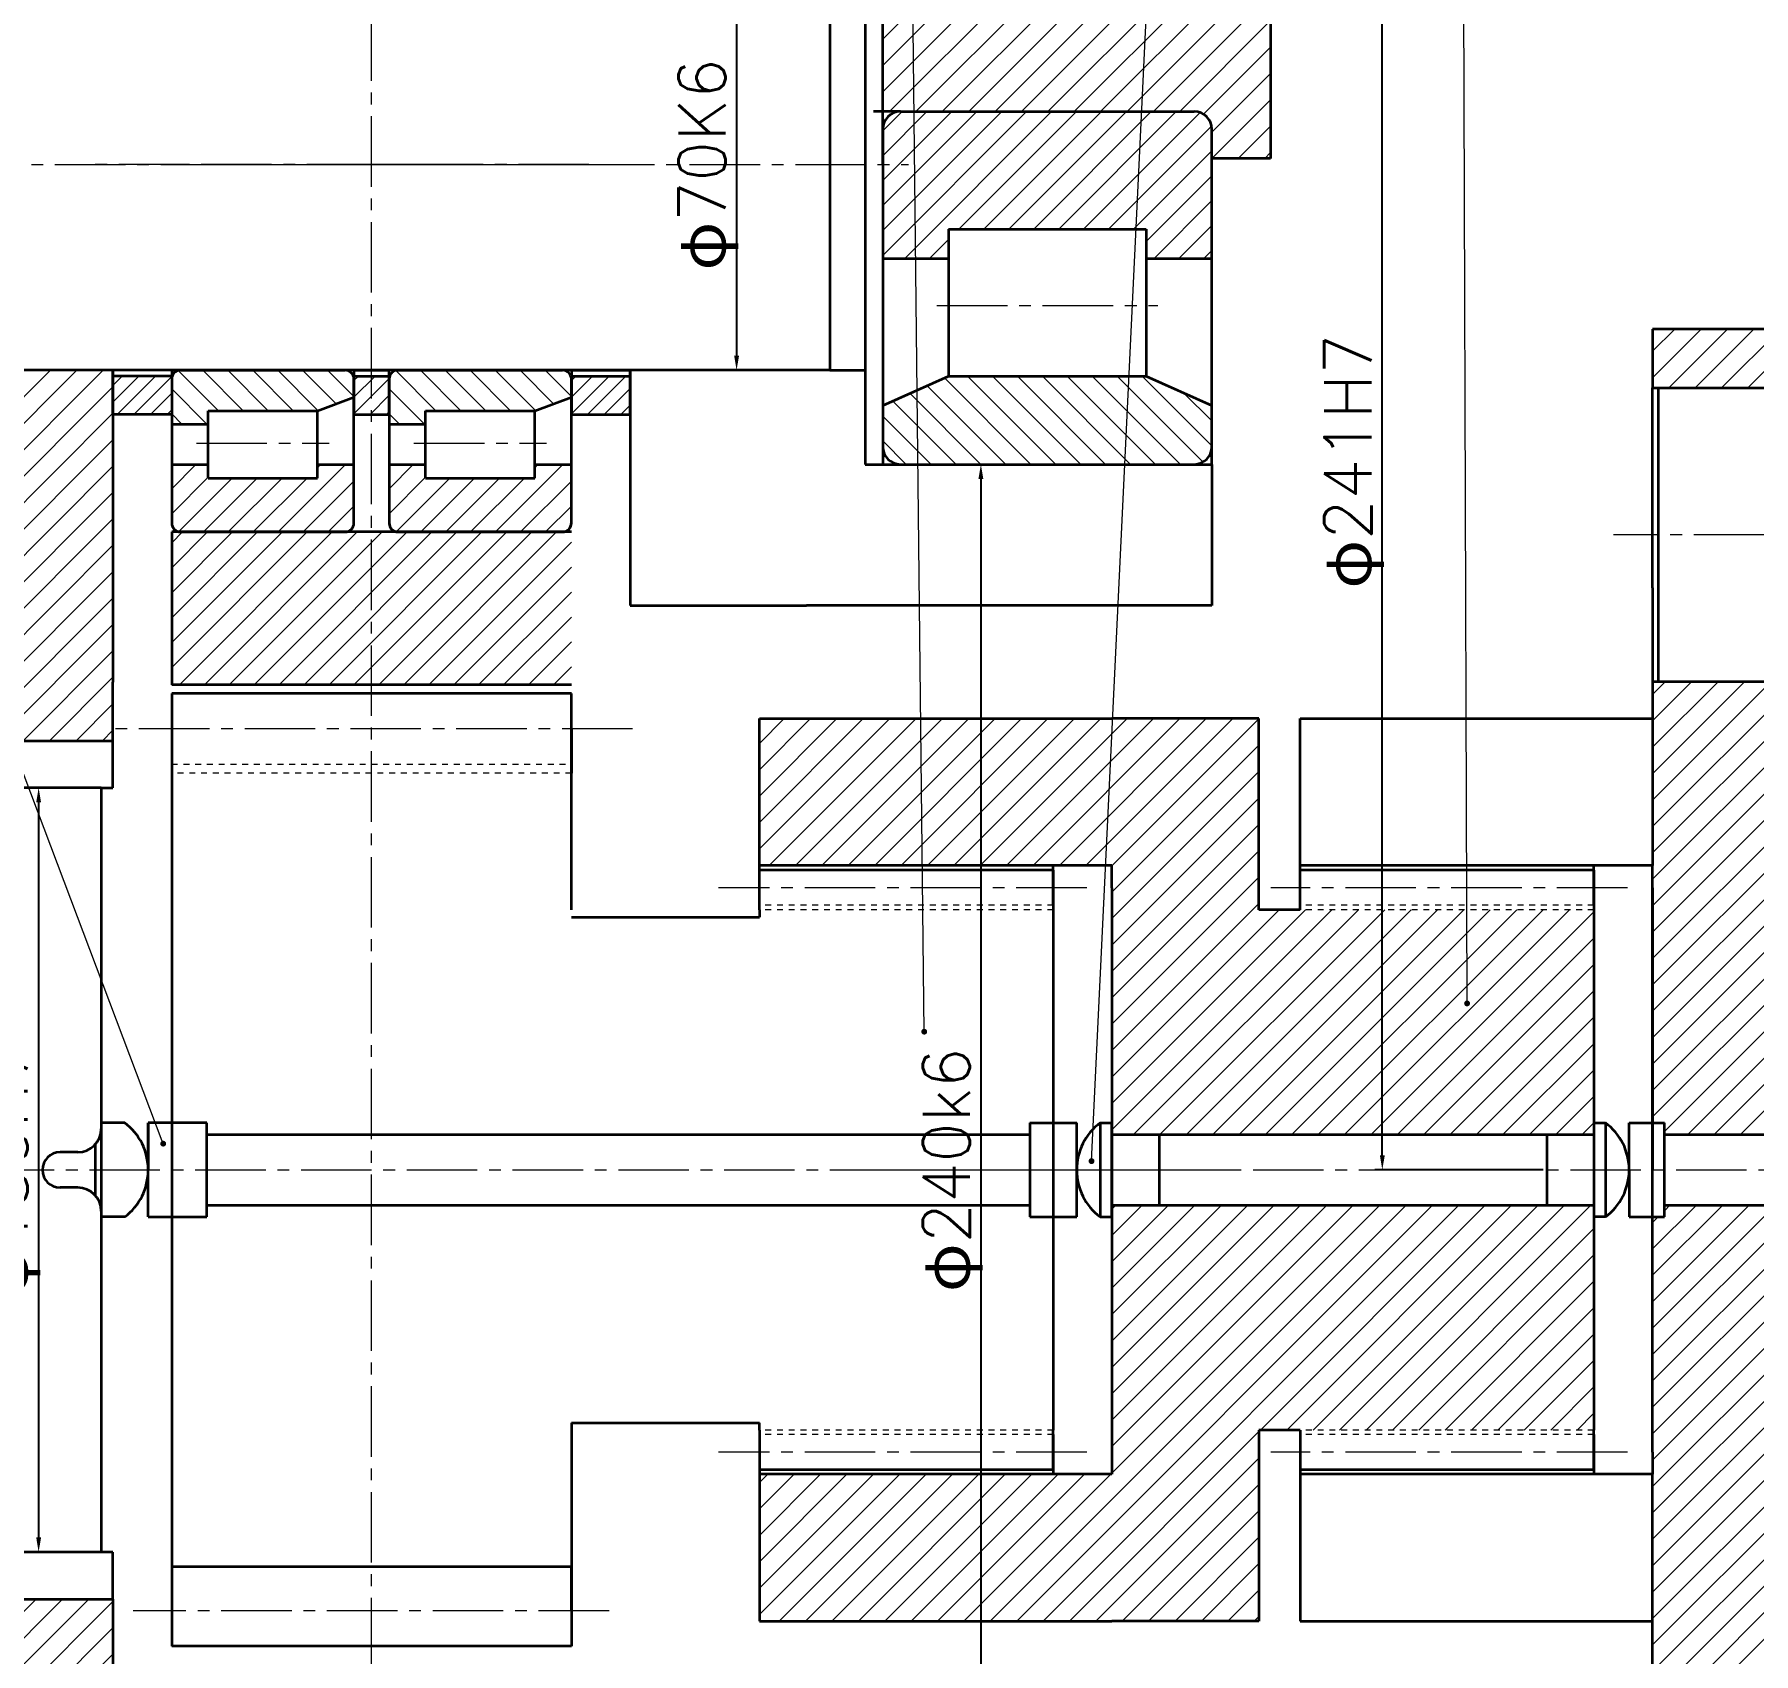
# Model space of a CAD drawing. Header units: millimetres. Extents: x -2378 to 2378, y -1682 to 1682.
# Drawn here: x -1051.4 to -758.8, y 717.7 to 993.1 of the extents above; entities that cross this region are included whole.
import ezdxf

# ---------------------------------------------------------------- set-up
doc = ezdxf.new("R2010")
doc.units = ezdxf.units.MM
doc.header["$PDSIZE"] = -5
doc.linetypes.add('点画线', pattern=[18, 12, -2, 2, -2])
doc.linetypes.add('虚线', pattern=[2, 1, -1])
doc.layers.get('Defpoints').update_dxf_attribs({"lineweight": 18})
for name, color, linetype, lineweight in [('中心线层', 1, '点画线', 18), ('剖面线层', 4, 'Continuous', 18), ('尺寸线层', 3, 'Continuous', 18), ('粗实线层', 7, 'Continuous', 35), ('细实线层', 7, 'Continuous', 18), ('虚线层', 6, '虚线', 18)]:
    doc.layers.add(name, color=color, linetype=linetype, lineweight=lineweight)
doc.styles.get("Standard").update_dxf_attribs({"font": 'txt.shx'})
doc.dimstyles.new('ISO-25', dxfattribs={"dimtxt": 8, "dimasz": 2.5, "dimexe": 1.25, "dimexo": 0.625, "dimtad": 1, "dimtxsty": 'Standard', "dimcen": 2.5, "dimdle": 5, "dimadec": 0, "dimazin": 0, "dimtfac": 1, "dimtmove": 0, "dimatfit": 3, "dimfxl": 1, "dimarcsym": 0})
pattern_1 = [(45, (0, 0), (-2.1213203, 2.1213203), [])]

# ---------------------------------------------------------------- blocks, each defined once
blk = doc.blocks.new('*X29')
at = {"layer": 'Defpoints', "color": 0, "transparency": 16777216}
for p in [(-396, 1428.97), (-1600, 981.42), (-396, 879.73)]:
    blk.add_point(p, dxfattribs=at)
at = {"layer": '尺寸线层', "color": 0, "linetype": 'Continuous', "lineweight": -2, "transparency": 16777216}
for p, q in [((-1600, 982.04), (-1600, 1430.22)), ((-1597.5, 1428.97), (-398.5, 1428.97)), ((-396, 880.36), (-396, 1430.22))]:
    blk.add_line(p, q, dxfattribs=at)
at = {"layer": '尺寸线层', "color": 0, "transparency": 16777216}
for points in [[(-1597.5, 1429.39), (-1597.5, 1428.55), (-1600, 1428.97)], [(-398.5, 1429.39), (-398.5, 1428.55), (-396, 1428.97)]]:
    blk.add_solid(points, dxfattribs=at)
at = {"layer": '尺寸线层', "color": 0, "transparency": 16777216, "insert": (-998, 1433.59), "char_height": 8, "width": 38.8571, "attachment_point": 5}
blk.add_mtext('\\A1;1204', dxfattribs=at)
blk = doc.blocks.new('*X71')
at = {"layer": '细实线层', "lineweight": 18}
h = blk.add_hatch(color=0, dxfattribs=at)
edge = h.paths.add_edge_path(flags=0)
edge.add_arc((0, 0), 0.5, 0, 360)
at = {"layer": '细实线层', "color": 0}
blk.add_line((0, 0), (-2.07, 668.31), dxfattribs=at)
blk = doc.blocks.new('*X72')
at = {"layer": '细实线层', "lineweight": 18}
h = blk.add_hatch(color=0, dxfattribs=at)
edge = h.paths.add_edge_path(flags=0)
edge.add_arc((0, 0), 0.5, 0, 360)
at = {"layer": '细实线层', "color": 0}
blk.add_line((0, 0), (33.23, 695.13), dxfattribs=at)
blk = doc.blocks.new('*X73')
at = {"layer": '细实线层', "lineweight": 18}
h = blk.add_hatch(color=0, dxfattribs=at)
edge = h.paths.add_edge_path(flags=0)
edge.add_arc((0, 0), 0.5, 0, 360)
at = {"layer": '细实线层', "color": 0}
blk.add_line((0, 0), (-7.33, 673.12), dxfattribs=at)
blk = doc.blocks.new('*X81')
at = {"layer": '细实线层', "lineweight": 18}
h = blk.add_hatch(color=0, dxfattribs=at)
edge = h.paths.add_edge_path(flags=0)
edge.add_arc((0, 0), 0.5, 0, 360)
at = {"layer": '细实线层', "color": 0}
blk.add_line((0, 0), (-261.81, 692.16), dxfattribs=at)
blk = doc.blocks.new('*D92')
at = {"layer": 'Defpoints', "color": 0, "transparency": 16777216}
for p in [(-1040, 865), (-1050.65, 735), (-1040, 735)]:
    blk.add_point(p, dxfattribs=at)
at = {"layer": '尺寸线层', "color": 0, "linetype": 'Continuous', "lineweight": -2, "transparency": 16777216}
for p, q in [((-1040.62, 865), (-1051.9, 865)), ((-1050.65, 862.5), (-1050.65, 737.5)), ((-1040.62, 735), (-1051.9, 735))]:
    blk.add_line(p, q, dxfattribs=at)
at = {"layer": '尺寸线层', "color": 0, "transparency": 16777216}
for points in [[(-1051.06, 862.5), (-1050.23, 862.5), (-1050.65, 865)], [(-1051.06, 737.5), (-1050.23, 737.5), (-1050.65, 735)]]:
    blk.add_solid(points, dxfattribs=at)
at = {"layer": '尺寸线层', "color": 0, "transparency": 16777216, "insert": (-1055.43, 800), "char_height": 8, "attachment_point": 5, "rotation": 90}
blk.add_mtext('\\A1;{\\fSimSun|b0|i0|c134|p2;φ}130H7', dxfattribs=at)
blk = doc.blocks.new('*D93')
at = {"layer": 'Defpoints', "color": 0, "transparency": 16777216}
for p in [(-851, 920), (-890.31, 680), (-851, 680)]:
    blk.add_point(p, dxfattribs=at)
at = {"layer": '尺寸线层', "color": 0, "linetype": 'Continuous', "lineweight": -2, "transparency": 16777216}
for p, q in [((-851.62, 920), (-891.56, 920)), ((-890.31, 917.5), (-890.31, 682.5)), ((-851.62, 680), (-891.56, 680))]:
    blk.add_line(p, q, dxfattribs=at)
at = {"layer": '尺寸线层', "color": 0, "transparency": 16777216}
for points in [[(-890.73, 917.5), (-889.89, 917.5), (-890.31, 920)], [(-890.73, 682.5), (-889.89, 682.5), (-890.31, 680)]]:
    blk.add_solid(points, dxfattribs=at)
at = {"layer": '尺寸线层', "color": 0, "transparency": 16777216, "insert": (-895.09, 800), "char_height": 8, "attachment_point": 5, "rotation": 90}
blk.add_mtext('\\A1;{\\fSimSun|b0|i0|c134|p2;φ}240k6', dxfattribs=at)
blk = doc.blocks.new('*D99')
at = {"layer": 'Defpoints', "color": 0, "transparency": 16777216}
for p in [(-822, 1041), (-822, 1041), (-794, 800)]:
    blk.add_point(p, dxfattribs=at)
at = {"layer": '尺寸线层', "color": 0, "linetype": 'Continuous', "lineweight": -2, "transparency": 16777216}
for p, q in [((-822.62, 1041), (-823.25, 1041)), ((-822, 802.5), (-822, 1038.5)), ((-794.62, 800), (-823.25, 800))]:
    blk.add_line(p, q, dxfattribs=at)
at = {"layer": '尺寸线层', "color": 0, "transparency": 16777216}
for points in [[(-822.42, 1038.5), (-821.58, 1038.5), (-822, 1041)], [(-822.42, 802.5), (-821.58, 802.5), (-822, 800)]]:
    blk.add_solid(points, dxfattribs=at)
at = {"layer": '尺寸线层', "color": 0, "transparency": 16777216, "insert": (-826.78, 920.5), "char_height": 8, "attachment_point": 5, "rotation": 90}
blk.add_mtext('\\A1;{\\fSimSun|b0|i0|c134|p2;φ}241H7', dxfattribs=at)
blk = doc.blocks.new('*D100')
at = {"layer": 'Defpoints', "color": 0, "transparency": 16777216}
for p in [(-916, 1006), (-931.88, 936), (-916, 936)]:
    blk.add_point(p, dxfattribs=at)
at = {"layer": '粗实线层', "color": 0, "linetype": 'Continuous', "lineweight": -2, "transparency": 16777216}
for p, q in [((-916.62, 1006), (-933.13, 1006)), ((-931.88, 1003.5), (-931.88, 938.5)), ((-916.62, 936), (-933.13, 936))]:
    blk.add_line(p, q, dxfattribs=at)
at = {"layer": '粗实线层', "color": 0, "transparency": 16777216}
for points in [[(-932.3, 1003.5), (-931.46, 1003.5), (-931.88, 1006)], [(-932.3, 938.5), (-931.46, 938.5), (-931.88, 936)]]:
    blk.add_solid(points, dxfattribs=at)
at = {"layer": '粗实线层', "color": 0, "transparency": 16777216, "insert": (-936.66, 971), "char_height": 8, "attachment_point": 5, "rotation": 90}
blk.add_mtext('\\A1;{\\fSimSun|b0|i0|c134|p2;φ}70K6', dxfattribs=at)

msp = doc.modelspace()

# ---------------------------------------------------------------- hatches: boundary and pattern name
at = {"layer": '剖面线层'}
h = msp.add_hatch(dxfattribs=at)
h.set_pattern_fill('ANSI31', color=256, style=0, pattern_type=0)
edge = h.paths.add_edge_path(flags=0)
edge.add_line((-701, 1003), (-701, 998))
edge.add_line((-701, 998), (-691, 998))
edge.add_arc((-686, 997.996), 5, 90.04512, 179.95488, ccw=False)
edge.add_line((-686.004, 1002.996), (-646.004, 1002.996))
edge.add_arc((-646, 997.996), 5, 0.04512, 90.04512, ccw=False)
edge.add_line((-641, 998), (-641, 875))
edge.add_line((-641, 875), (-626, 875))
edge.add_line((-626, 875), (-626, 982.996))
edge.add_line((-626, 982.996), (-621, 982.996))
edge.add_line((-621, 982.996), (-621, 1022.996))
edge.add_line((-621, 1022.996), (-626, 1022.996))
edge.add_line((-626, 1022.996), (-646.004, 1022.996))
edge.add_line((-646.004, 1022.996), (-716, 1022.996))
edge.add_arc((-716, 1027.996), 5, 180, 270, ccw=False)
edge.add_line((-721, 1027.996), (-721, 1037.996))
edge.add_arc((-726, 1037.996), 5, 0, 90)
edge.add_line((-726, 1042.996), (-736, 1042.996))
edge.add_arc((-736, 1047.996), 5, 180, 270, ccw=False)
edge.add_line((-741, 1047.996), (-765, 1047.996))
edge.add_line((-765, 1047.996), (-765, 1051.996))
edge.add_line((-765, 1051.996), (-771, 1051.996))
edge.add_line((-771, 1051.996), (-771, 1037.996))
edge.add_line((-771, 1037.996), (-771, 1027.996))
edge.add_line((-771, 1027.996), (-747, 1027.996))
edge.add_line((-747, 1027.996), (-741, 1027.996))
edge.add_arc((-741, 1022.996), 5, 0, 90, ccw=False)
edge.add_line((-736, 1022.996), (-736, 1003))
edge.add_line((-736, 1003), (-716, 1003))
edge.add_line((-716, 1003), (-701, 1003))
edge = h.paths.add_edge_path(flags=0)
edge.add_line((-841, 1040.996), (-841, 1027.996))
edge.add_line((-841, 1027.996), (-795, 1027.996))
edge.add_line((-795, 1027.996), (-795, 1037.996))
edge.add_line((-795, 1037.996), (-795, 1051.996))
edge.add_line((-795, 1051.996), (-801, 1051.996))
edge.add_line((-801, 1051.996), (-801, 1047.996))
edge.add_arc((-806, 1047.996), 5, -90, 0, ccw=False)
edge.add_line((-806, 1042.996), (-806, 1065.996))
edge.add_line((-806, 1065.996), (-822, 1065.996))
edge.add_line((-822, 1065.996), (-822, 1040.996))
edge.add_line((-822, 1040.996), (-841, 1040.996))
h = msp.add_hatch(dxfattribs=at)
h.set_pattern_fill('ANSI31', color=256, style=0, pattern_type=0)
edge = h.paths.add_edge_path(flags=0)
edge.add_line((-851, 1005), (-871, 1005))
edge.add_line((-871, 1005), (-871, 1000))
edge.add_line((-871, 1000), (-907, 1000))
edge.add_line((-907, 1000), (-907, 980))
edge.add_line((-907, 980), (-904, 980))
edge.add_line((-904, 980), (-854, 980))
edge.add_arc((-854, 977), 3, 0, 90, ccw=False)
edge.add_line((-851, 977), (-851, 972))
edge.add_line((-851, 972), (-841, 972))
edge.add_line((-841, 972), (-841, 1000))
edge.add_line((-841, 1000), (-851, 1000))
edge.add_line((-851, 1000), (-851, 1005))
h = msp.add_hatch(dxfattribs=at)
h.set_pattern_fill('ANSI31', color=256, style=0, pattern_type=0)
edge = h.paths.add_edge_path(flags=0)
edge.add_line((-841, 1000), (-907, 1000))
edge.add_line((-907, 1000), (-907, 980))
edge.add_line((-907, 980), (-904, 980))
edge.add_line((-904, 980), (-854, 980))
edge.add_arc((-854, 977), 3, 0, 90, ccw=False)
edge.add_line((-851, 977), (-851, 972))
edge.add_line((-851, 972), (-841, 972))
edge.add_line((-841, 972), (-841, 1000))
h = msp.add_hatch(dxfattribs=at)
h.set_pattern_fill('无图案', color=256, style=0, pattern_type=0)
h.set_pattern_definition(pattern_1)
edge = h.paths.add_edge_path(flags=0)
edge.add_line((-907, 955), (-907, 977))
edge.add_arc((-904, 977), 3, 90, 180, ccw=False)
edge.add_line((-904, 980), (-854, 980))
edge.add_arc((-854, 977), 3, 0, 90, ccw=False)
edge.add_line((-851, 977), (-851, 955))
edge.add_line((-851, 955), (-862.2, 955))
edge.add_line((-862.2, 955), (-862.2, 960))
edge.add_line((-862.2, 960), (-895.8, 960))
edge.add_line((-895.8, 960), (-895.8, 955))
edge.add_line((-895.8, 955), (-907, 955))
h = msp.add_hatch(dxfattribs=at)
h.set_pattern_fill('ANSI31', color=256, style=0, pattern_type=0)
h.paths.add_polyline_path([(-656, 873), (-661, 873), (-661, 883), (-662, 883), (-691, 883), (-691, 857.5), (-656, 857.5)], flags=0)
h.paths.add_polyline_path([(-661, 727), (-656, 727), (-656, 742.5), (-691, 742.5), (-691, 697), (-701, 697), (-718.5, 697), (-718.5, 657), (-701, 657), (-661, 657), (-661, 667)], flags=0)
h.paths.add_polyline_path([(-718.5, 697), (-736, 697), (-746, 697), (-746, 742.5), (-746, 767.5), (-746, 792), (-748, 792), (-748, 794), (-774, 794), (-774, 792), (-776, 792), (-776, 752), (-776, 748.25), (-776, 701), (-776, 657), (-736, 657), (-718.5, 657)], flags=0)
h.paths.add_polyline_path([(-746, 857.5), (-746, 883), (-775, 883), (-776, 883), (-776, 851.75), (-776, 848), (-776, 808), (-774, 808), (-774, 806), (-748, 806), (-748, 808), (-746, 808), (-746, 832.5)], flags=0)
h.paths.add_polyline_path([(-746, 943), (-776, 943), (-776, 933), (-775, 933), (-746, 933)], flags=0)
h.paths.add_polyline_path([(-661, 943), (-691, 943), (-691, 933), (-662, 933), (-661, 933)], flags=0)
h = msp.add_hatch(dxfattribs=at)
h.set_pattern_fill('ANSI31', color=256, style=0, pattern_type=0)
edge = h.paths.add_edge_path(flags=0)
edge.add_line((-1280, 727), (-1280, 700))
edge.add_line((-1280, 700), (-1182, 700))
edge.add_line((-1182, 700), (-1182, 687))
edge.add_line((-1182, 687), (-1083, 687))
edge.add_arc((-1083, 682), 5, 0, 90, ccw=False)
edge.add_line((-1078, 682), (-1078, 574))
edge.add_line((-1078, 574), (-994, 574))
edge.add_line((-994, 574), (-994, 614))
edge.add_line((-994, 614), (-1038, 614))
edge.add_line((-1038, 614), (-1038, 664))
edge.add_line((-1038, 664), (-1038, 706.216))
edge.add_line((-1038, 706.216), (-1038, 727))
edge.add_line((-1038, 727), (-1280, 727))
edge = h.paths.add_edge_path(flags=0)
edge.add_line((-1182, 913), (-1182, 900))
edge.add_line((-1182, 900), (-1280, 900))
edge.add_line((-1280, 900), (-1280, 873))
edge.add_line((-1280, 873), (-1038, 873))
edge.add_line((-1038, 873), (-1038, 882.958))
edge.add_line((-1038, 882.958), (-1038, 936))
edge.add_line((-1038, 936), (-1072, 936))
edge.add_line((-1072, 936), (-1078, 936))
edge.add_line((-1078, 936), (-1078, 918))
edge.add_arc((-1083, 918), 5, 270, 360, ccw=False)
edge.add_line((-1083, 913), (-1182, 913))
h = msp.add_hatch(dxfattribs=at)
h.set_pattern_fill('无图案', color=256, style=0, pattern_type=0)
h.set_pattern_definition([(45, (0, 0), (-1.4142136, 1.4142136), [])])
h.paths.add_polyline_path([(-1028, 928.5), (-1028, 931.75), (-1028, 935), (-1038, 935), (-1038, 928.5)], flags=0)
h = msp.add_hatch(dxfattribs=at)
h.set_pattern_fill('无图案', color=256, style=0, pattern_type=0)
h.set_pattern_definition([(315, (-1028, 971), (2.12132, 2.12132), [])])
edge = h.paths.add_edge_path(flags=0)
edge.add_arc((-1026.5, 934.5), 1.5, 132.83343, 180, ccw=False)
edge.add_arc((-1026.5, 934.5), 1.5, 90, 132.83343, ccw=False)
edge.add_line((-1026.5, 936), (-998.5, 936))
edge.add_arc((-998.5, 934.5), 1.5, 0, 90, ccw=False)
edge.add_line((-997, 934.5), (-997, 931.417))
edge.add_line((-997, 931.417), (-1003.2, 929.125))
edge.add_line((-1003.2, 929.125), (-1021.8, 929.125))
edge.add_line((-1021.8, 929.125), (-1021.8, 926.833))
edge.add_line((-1021.8, 926.833), (-1028, 926.833))
edge.add_line((-1028, 926.833), (-1028, 934.5))
h = msp.add_hatch(dxfattribs=at)
h.set_pattern_fill('无图案', color=256, style=0, pattern_type=0)
h.set_pattern_definition([(45, (-997, 971), (-1.41421, 1.41421), [])])
h.paths.add_polyline_path([(-997, 928.5), (-997, 931.75), (-997, 935), (-991, 935), (-991, 928.5)], flags=0)
h = msp.add_hatch(dxfattribs=at)
h.set_pattern_fill('无图案', color=256, style=0, pattern_type=0)
h.set_pattern_definition([(315, (-991, 971), (2.12132, 2.12132), [])])
edge = h.paths.add_edge_path(flags=0)
edge.add_arc((-989.5, 934.5), 1.5, 132.83343, 180, ccw=False)
edge.add_arc((-989.5, 934.5), 1.5, 90, 132.83343, ccw=False)
edge.add_line((-989.5, 936), (-961.5, 936))
edge.add_arc((-961.5, 934.5), 1.5, 0, 90, ccw=False)
edge.add_line((-960, 934.5), (-960, 931.417))
edge.add_line((-960, 931.417), (-966.2, 929.125))
edge.add_line((-966.2, 929.125), (-984.8, 929.125))
edge.add_line((-984.8, 929.125), (-984.8, 926.833))
edge.add_line((-984.8, 926.833), (-991, 926.833))
edge.add_line((-991, 926.833), (-991, 934.5))
h = msp.add_hatch(dxfattribs=at)
h.set_pattern_fill('无图案', color=256, style=0, pattern_type=0)
h.set_pattern_definition([(45, (-960, 971), (-1.41421, 1.41421), [])])
h.paths.add_polyline_path([(-960, 928.5), (-960, 931.75), (-960, 935), (-950, 935), (-950, 928.5)], flags=0)
h = msp.add_hatch(dxfattribs=at)
h.set_pattern_fill('无图案', color=256, style=0, pattern_type=0)
h.set_pattern_definition([(315, (0, 0), (2.12132, 2.12132), [])])
edge = h.paths.add_edge_path(flags=0)
edge.add_arc((-904, 923), 3, 236.44269, 270, ccw=False)
edge.add_arc((-904, 923), 3, 180, 236.44269, ccw=False)
edge.add_line((-907, 923), (-907, 930))
edge.add_line((-907, 930), (-895.8, 935))
edge.add_line((-895.8, 935), (-862.2, 935))
edge.add_line((-862.2, 935), (-851, 930))
edge.add_line((-851, 930), (-851, 923))
edge.add_arc((-854, 923), 3, 270, 360, ccw=False)
edge.add_line((-854, 920), (-904, 920))
h = msp.add_hatch(dxfattribs=at)
h.set_pattern_fill('无图案', color=256, style=0, pattern_type=0)
h.set_pattern_definition([(45, (-1028, 971), (-2.12132, 2.12132), [])])
edge = h.paths.add_edge_path(flags=0)
edge.add_arc((-1026.5, 910), 1.5, 180, 270, ccw=False)
edge.add_line((-1028, 910), (-1028, 919.958))
edge.add_line((-1028, 919.958), (-1021.8, 919.958))
edge.add_line((-1021.8, 919.958), (-1021.8, 917.667))
edge.add_line((-1021.8, 917.667), (-1003.2, 917.667))
edge.add_line((-1003.2, 917.667), (-1003.2, 919.958))
edge.add_line((-1003.2, 919.958), (-997, 919.958))
edge.add_line((-997, 919.958), (-997, 910))
edge.add_arc((-998.5, 910), 1.5, 270, 360, ccw=False)
edge.add_line((-998.5, 908.5), (-1026.5, 908.5))
h = msp.add_hatch(dxfattribs=at)
h.set_pattern_fill('无图案', color=256, style=0, pattern_type=0)
h.set_pattern_definition([(45, (-991, 971), (-2.12132, 2.12132), [])])
edge = h.paths.add_edge_path(flags=0)
edge.add_arc((-989.5, 910), 1.5, 180, 270, ccw=False)
edge.add_line((-991, 910), (-991, 919.958))
edge.add_line((-991, 919.958), (-984.8, 919.958))
edge.add_line((-984.8, 919.958), (-984.8, 917.667))
edge.add_line((-984.8, 917.667), (-966.2, 917.667))
edge.add_line((-966.2, 917.667), (-966.2, 919.958))
edge.add_line((-966.2, 919.958), (-960, 919.958))
edge.add_line((-960, 919.958), (-960, 910))
edge.add_arc((-961.5, 910), 1.5, 270, 360, ccw=False)
edge.add_line((-961.5, 908.5), (-989.5, 908.5))
h = msp.add_hatch(dxfattribs=at)
h.set_pattern_fill('无图案', color=256, style=0, pattern_type=0)
h.set_pattern_definition(pattern_1)
h.paths.add_polyline_path([(-1028, 882.5), (-1028, 907.5), (-1028, 908.5), (-960, 908.5), (-960, 882.5)], flags=0)
h = msp.add_hatch(dxfattribs=at)
h.set_pattern_fill('ANSI31', color=256, style=0, pattern_type=0)
h.paths.add_polyline_path([(-786, 844.25), (-836, 844.25), (-843, 844.25), (-843, 876.75), (-868, 876.75), (-928, 876.75), (-928, 851.75), (-868, 851.75), (-868, 848), (-868, 806), (-786, 806), (-786, 808)], flags=0)
h.paths.add_polyline_path([(-786, 794), (-868, 794), (-868, 752), (-868, 748.25), (-928, 748.25), (-928, 723.25), (-868, 723.25), (-843, 723.25), (-843, 755.75), (-836, 755.75), (-786, 755.75)], flags=0)
h = msp.add_hatch(dxfattribs=at)
h.set_pattern_fill('ANSI31', color=256, style=0, pattern_type=0)
edge = h.paths.add_edge_path(flags=0)
edge.add_line((-716, 577.004), (-646.004, 577.004))
edge.add_line((-646.004, 577.004), (-626, 577.004))
edge.add_line((-626, 577.004), (-621, 577.004))
edge.add_line((-621, 577.004), (-621, 617.004))
edge.add_line((-621, 617.004), (-626, 617.004))
edge.add_line((-626, 617.004), (-626, 622.004))
edge.add_line((-626, 622.004), (-626, 725))
edge.add_line((-626, 725), (-641, 725))
edge.add_line((-641, 725), (-641, 602.008))
edge.add_arc((-646, 602.004), 5, -89.95488, 0.04512, ccw=False)
edge.add_line((-645.996, 597.004), (-685.996, 597.004))
edge.add_arc((-686, 602.004), 5, 180.04512, 270.04512, ccw=False)
edge.add_line((-691, 602), (-701, 602))
edge.add_line((-701, 602), (-701, 594))
edge.add_line((-701, 594), (-736, 594))
edge.add_line((-736, 594), (-736, 577.004))
edge.add_arc((-741, 577.004), 5, 270, 360, ccw=False)
edge.add_line((-741, 572.004), (-747, 572.004))
edge.add_line((-747, 572.004), (-841, 572.004))
edge.add_line((-841, 572.004), (-841, 559.004))
edge.add_line((-841, 559.004), (-822, 559.004))
edge.add_line((-822, 559.004), (-822, 534.004))
edge.add_line((-822, 534.004), (-806, 534.004))
edge.add_line((-806, 534.004), (-806, 552.004))
edge.add_line((-806, 552.004), (-781, 552.004))
edge.add_line((-781, 552.004), (-721, 552.004))
edge.add_line((-721, 552.004), (-721, 562.004))
edge.add_line((-721, 562.004), (-721, 572.004))
edge.add_arc((-716, 572.004), 5, 90, 180, ccw=False)

# ---------------------------------------------------------------- linework, layer by layer
at = {"layer": '中心线层'}
for p, q in [((-994, 517.215), (-994, 1086.105)), ((-1083.875, 971), (-902.599, 971)), ((-957, 971), (-1031, 971)), ((-1023.8, 971), (-994, 971)), ((-986.958, 971), (-992.949, 971)), ((-986.8, 971), (-957, 971)), ((-897.8, 947), (-860.2, 947)), ((-1023.8, 923.625), (-1001.2, 923.625)), ((-986.8, 923.625), (-964.2, 923.625)), ((-739, 908), (-782.674, 908)), ((-949.584, 875), (-1037.584, 875)), ((-872.285, 848), (-934.962, 848)), ((-780.285, 848), (-840.962, 848)), ((-1600, 800), (-338.944, 800)), ((-910, 800), (-848, 800)), ((-872.285, 752), (-934.962, 752)), ((-780.285, 752), (-840.962, 752)), ((-953.584, 725), (-1034.584, 725))]:
    msp.add_line(p, q, dxfattribs=at)
at = {"layer": '中心线层', "linetype": '点画线', "lineweight": 18}
for p, q in [((-1025, 971), (-1041, 971)), ((-1000, 971), (-988, 971))]:
    msp.add_line(p, q, dxfattribs=at)
at = {"layer": '粗实线层'}
for p, q in [((-910, 1026), (-910, 920)), ((-907, 980), (-907, 1000)), ((-841, 1000), (-841, 972)), ((-907, 971), (-907, 985.941)), ((-904, 980), (-908.569, 980)), ((-904, 980), (-854, 980)), ((-907, 977), (-907, 920)), ((-851, 920), (-851, 977)), ((-841, 972), (-851, 972)), ((-1028, 971), (-1028, 971)), ((-997, 971), (-997, 971)), ((-895.8, 960), (-862.2, 960)), ((-895.8, 960), (-895.8, 935)), ((-862.2, 960), (-862.2, 935)), ((-907, 955), (-895.8, 955)), ((-862.2, 955), (-851, 955)), ((-746, 943), (-776, 943)), ((-776, 943), (-776, 933)), ((-1038, 936), (-1038, 882.958)), ((-1028, 936), (-1038, 936)), ((-1038, 935), (-1038, 936)), ((-1038, 936), (-1038, 936)), ((-1028, 935), (-1038, 935)), ((-1038, 928.5), (-1038, 935)), ((-1038, 935), (-1038, 935)), ((-1028, 936), (-1028, 936)), ((-1028, 936), (-1028, 935)), ((-1028, 935), (-1028, 935)), ((-1028, 935), (-1028, 928.5)), ((-1028, 934.5), (-1028, 934.5)), ((-1028, 934.5), (-1028, 926.833)), ((-1026.5, 936), (-998.5, 936)), ((-997, 936), (-991, 936)), ((-997, 936), (-997, 936)), ((-997, 936), (-997, 935)), ((-997, 935), (-991, 935)), ((-997, 935), (-997, 935)), ((-997, 935), (-997, 928.5)), ((-997, 931.417), (-997, 934.5)), ((-997, 934.5), (-997, 934.5)), ((-991, 935), (-991, 936)), ((-991, 936), (-991, 936)), ((-991, 928.5), (-991, 935)), ((-991, 935), (-991, 935)), ((-991, 934.5), (-991, 934.5)), ((-991, 934.5), (-991, 926.833)), ((-989.5, 936), (-961.5, 936)), ((-960, 936), (-950, 936)), ((-960, 936), (-960, 936)), ((-960, 936), (-960, 935)), ((-960, 935), (-950, 935)), ((-960, 935), (-960, 935)), ((-960, 935), (-960, 928.5)), ((-960, 931.417), (-960, 934.5)), ((-960, 934.5), (-960, 934.5)), ((-950, 936), (-950, 896)), ((-950, 935), (-950, 936)), ((-950, 936), (-950, 936)), ((-950, 928.5), (-950, 935)), ((-950, 935), (-950, 935)), ((-916, 936), (-910, 936)), ((-907, 930), (-895.8, 935)), ((-895.8, 935), (-862.2, 935)), ((-862.2, 935), (-851, 930)), ((-1003.2, 929.125), (-997, 931.417)), ((-997, 919.958), (-997, 931.417)), ((-997, 931.417), (-997, 931.417)), ((-966.2, 929.125), (-960, 931.417)), ((-960, 919.958), (-960, 931.417)), ((-960, 931.417), (-960, 931.417)), ((-776, 933), (-775, 933)), ((-776, 899), (-776, 933)), ((-1028, 928.5), (-1038, 928.5)), ((-1028, 928.5), (-1038, 928.5)), ((-1038, 928.5), (-1038, 928.5)), ((-1028, 928.5), (-1028, 928.5)), ((-1021.8, 929.125), (-1003.2, 929.125)), ((-1021.8, 917.667), (-1021.8, 929.125)), ((-1003.2, 917.667), (-1003.2, 929.125)), ((-997, 928.5), (-991, 928.5)), ((-997, 928.5), (-997, 928.5)), ((-997, 928.5), (-991, 928.5)), ((-991, 928.5), (-991, 928.5)), ((-984.8, 929.125), (-966.2, 929.125)), ((-984.8, 917.667), (-984.8, 929.125)), ((-966.2, 917.667), (-966.2, 929.125)), ((-960, 928.5), (-950, 928.5)), ((-960, 928.5), (-960, 928.5)), ((-960, 928.5), (-950, 928.5)), ((-950, 928.5), (-950, 928.5)), ((-1028, 926.833), (-1021.8, 926.833)), ((-1028, 926.833), (-1028, 926.833)), ((-1028, 926.833), (-1028, 919.958)), ((-991, 926.833), (-984.8, 926.833)), ((-991, 926.833), (-991, 926.833)), ((-991, 926.833), (-991, 919.958)), ((-1028, 919.958), (-1021.8, 919.958)), ((-1028, 919.958), (-1028, 919.958)), ((-1028, 919.958), (-1028, 910)), ((-1003.2, 919.958), (-997, 919.958)), ((-997, 910), (-997, 919.958)), ((-997, 919.958), (-997, 919.958)), ((-991, 919.958), (-984.8, 919.958)), ((-991, 919.958), (-991, 919.958)), ((-991, 919.958), (-991, 910)), ((-966.2, 919.958), (-960, 919.958)), ((-960, 910), (-960, 919.958)), ((-960, 919.958), (-960, 919.958)), ((-910, 920), (-851, 920)), ((-904, 920), (-854, 920)), ((-851, 920), (-851, 896)), ((-1021.8, 917.667), (-1003.2, 917.667)), ((-984.8, 917.667), (-966.2, 917.667)), ((-1028, 910), (-1028, 910)), ((-1028, 910), (-1027.998, 909.922)), ((-1027.998, 909.922), (-1027.992, 909.843)), ((-1027.992, 909.843), (-1027.982, 909.765)), ((-997.018, 909.765), (-997.008, 909.843)), ((-997.008, 909.843), (-997.002, 909.922)), ((-997.002, 909.922), (-997, 910)), ((-997, 910), (-997, 910)), ((-991, 910), (-991, 910)), ((-991, 910), (-990.998, 909.922)), ((-990.998, 909.922), (-990.992, 909.843)), ((-990.992, 909.843), (-990.982, 909.765)), ((-960.018, 909.765), (-960.008, 909.843)), ((-960.008, 909.843), (-960.002, 909.922)), ((-960.002, 909.922), (-960, 910)), ((-960, 910), (-960, 910)), ((-1028, 908.5), (-1028, 882.5)), ((-1027.982, 909.765), (-1027.967, 909.688)), ((-1027.967, 909.688), (-1027.949, 909.612)), ((-1027.949, 909.612), (-1027.927, 909.537)), ((-1027.927, 909.537), (-1027.9, 909.462)), ((-1027.9, 909.462), (-1027.87, 909.39)), ((-1027.87, 909.39), (-1027.837, 909.319)), ((-1027.837, 909.319), (-1027.799, 909.25)), ((-1027.799, 909.25), (-1027.758, 909.183)), ((-1027.758, 909.183), (-1027.714, 909.118)), ((-1027.714, 909.118), (-1027.666, 909.056)), ((-1027.666, 909.056), (-1027.615, 908.996)), ((-1027.615, 908.996), (-1027.561, 908.939)), ((-1027.561, 908.939), (-1027.504, 908.885)), ((-1027.504, 908.885), (-1027.444, 908.834)), ((-1027.444, 908.834), (-1027.382, 908.787)), ((-1027.382, 908.787), (-1027.317, 908.742)), ((-1027.317, 908.742), (-1027.25, 908.701)), ((-1027.25, 908.701), (-1027.181, 908.664)), ((-1027.181, 908.664), (-1027.11, 908.63)), ((-1027.11, 908.63), (-1027.038, 908.6)), ((-1027.038, 908.6), (-1026.964, 908.573)), ((-1026.964, 908.573), (-1026.888, 908.551)), ((-1026.888, 908.551), (-1026.812, 908.533)), ((-1026.812, 908.533), (-1026.735, 908.519)), ((-1026.735, 908.519), (-1026.657, 908.508)), ((-1026.657, 908.508), (-1026.579, 908.502)), ((-1026.579, 908.502), (-1026.5, 908.5)), ((-1026.5, 908.5), (-998.5, 908.5)), ((-1026.5, 908.5), (-1026.5, 908.5)), ((-1026.5, 908.5), (-998.5, 908.5)), ((-998.5, 908.5), (-998.421, 908.502)), ((-998.5, 908.5), (-998.5, 908.5)), ((-998.421, 908.502), (-998.343, 908.508)), ((-998.343, 908.508), (-998.265, 908.519)), ((-998.265, 908.519), (-998.188, 908.533)), ((-998.188, 908.533), (-998.112, 908.551)), ((-998.112, 908.551), (-998.036, 908.573)), ((-998.036, 908.573), (-997.962, 908.6)), ((-997.962, 908.6), (-997.89, 908.63)), ((-997.89, 908.63), (-997.819, 908.664)), ((-997.819, 908.664), (-997.75, 908.701)), ((-997.75, 908.701), (-997.683, 908.742)), ((-997.683, 908.742), (-997.618, 908.787)), ((-997.618, 908.787), (-997.556, 908.834)), ((-997.556, 908.834), (-997.496, 908.885)), ((-997.496, 908.885), (-997.439, 908.939)), ((-997.439, 908.939), (-997.385, 908.996)), ((-997.385, 908.996), (-997.334, 909.056)), ((-997.334, 909.056), (-997.286, 909.118)), ((-997.286, 909.118), (-997.242, 909.183)), ((-997.242, 909.183), (-997.201, 909.25)), ((-997.201, 909.25), (-997.163, 909.319)), ((-997.163, 909.319), (-997.13, 909.39)), ((-997.13, 909.39), (-997.1, 909.462)), ((-997.1, 909.462), (-997.073, 909.537)), ((-997.073, 909.537), (-997.051, 909.612)), ((-997.051, 909.612), (-997.033, 909.688)), ((-997.033, 909.688), (-997.018, 909.765)), ((-990.982, 909.765), (-990.967, 909.688)), ((-990.967, 909.688), (-990.949, 909.612)), ((-990.949, 909.612), (-990.927, 909.537)), ((-990.927, 909.537), (-990.9, 909.462)), ((-990.9, 909.462), (-990.87, 909.39)), ((-990.87, 909.39), (-990.837, 909.319)), ((-990.837, 909.319), (-990.799, 909.25)), ((-990.799, 909.25), (-990.758, 909.183)), ((-990.758, 909.183), (-990.714, 909.118)), ((-990.714, 909.118), (-990.666, 909.056)), ((-990.666, 909.056), (-990.615, 908.996)), ((-990.615, 908.996), (-990.561, 908.939)), ((-990.561, 908.939), (-990.504, 908.885)), ((-990.504, 908.885), (-990.444, 908.834)), ((-990.444, 908.834), (-990.382, 908.787)), ((-990.382, 908.787), (-990.317, 908.742)), ((-990.317, 908.742), (-990.25, 908.701)), ((-990.25, 908.701), (-990.181, 908.664)), ((-990.181, 908.664), (-990.11, 908.63)), ((-990.11, 908.63), (-990.038, 908.6)), ((-990.038, 908.6), (-989.964, 908.573)), ((-989.964, 908.573), (-989.888, 908.551)), ((-989.888, 908.551), (-989.812, 908.533)), ((-989.812, 908.533), (-989.735, 908.519)), ((-989.735, 908.519), (-989.657, 908.508)), ((-989.657, 908.508), (-989.579, 908.502)), ((-989.579, 908.502), (-989.5, 908.5)), ((-989.5, 908.5), (-961.5, 908.5)), ((-989.5, 908.5), (-989.5, 908.5)), ((-989.5, 908.5), (-961.5, 908.5)), ((-961.5, 908.5), (-961.421, 908.502)), ((-961.5, 908.5), (-961.5, 908.5)), ((-961.421, 908.502), (-961.343, 908.508)), ((-961.343, 908.508), (-961.265, 908.519)), ((-961.265, 908.519), (-961.188, 908.533)), ((-961.188, 908.533), (-961.112, 908.551)), ((-961.112, 908.551), (-961.036, 908.573)), ((-961.036, 908.573), (-960.962, 908.6)), ((-960.962, 908.6), (-960.89, 908.63)), ((-960.89, 908.63), (-960.819, 908.664)), ((-960.819, 908.664), (-960.75, 908.701)), ((-960.75, 908.701), (-960.683, 908.742)), ((-960.683, 908.742), (-960.618, 908.787)), ((-960.618, 908.787), (-960.556, 908.834)), ((-960.556, 908.834), (-960.496, 908.885)), ((-960.496, 908.885), (-960.439, 908.939)), ((-960.439, 908.939), (-960.385, 908.996)), ((-960.385, 908.996), (-960.334, 909.056)), ((-960.334, 909.056), (-960.286, 909.118)), ((-960.286, 909.118), (-960.242, 909.183)), ((-960.242, 909.183), (-960.201, 909.25)), ((-960.201, 909.25), (-960.163, 909.319)), ((-960.163, 909.319), (-960.13, 909.39)), ((-960.13, 909.39), (-960.1, 909.462)), ((-960.1, 909.462), (-960.073, 909.537)), ((-960.073, 909.537), (-960.051, 909.612)), ((-960.051, 909.612), (-960.033, 909.688)), ((-960.033, 909.688), (-960.018, 909.765)), ((-776, 899), (-776, 851.75)), ((-950, 896), (-920, 896)), ((-900, 896), (-920, 896)), ((-851, 896), (-900, 896)), ((-1038, 873), (-1038, 882.958)), ((-960, 881), (-1028, 881)), ((-1028, 881), (-1028, 719)), ((-960, 875), (-960, 881)), ((-775, 883), (-776, 883)), ((-960, 844.25), (-960, 875)), ((-960, 875), (-960, 867.5)), ((-928, 851.75), (-928, 876.75)), ((-928, 876.75), (-868, 876.75)), ((-843, 876.75), (-868, 876.75)), ((-843, 844.25), (-843, 876.75)), ((-836, 851.75), (-836, 876.75)), ((-836, 876.75), (-776, 876.75)), ((-1280, 873), (-1038, 873)), ((-1038, 865), (-1038, 873)), ((-1040, 865), (-1060, 865)), ((-1040, 865), (-1040, 735)), ((-1040, 865), (-1038, 865)), ((-868, 851.75), (-928, 851.75)), ((-928, 845), (-928, 851.75)), ((-878, 845), (-878, 851.75)), ((-868, 848), (-868, 851.75)), ((-776, 851.75), (-836, 851.75)), ((-836, 845), (-836, 851.75)), ((-786, 845), (-786, 851.75)), ((-776, 848), (-776, 851.75)), ((-878, 851), (-928, 851)), ((-928, 844.25), (-928, 851)), ((-878, 851), (-878, 844.25)), ((-868, 848), (-868, 851)), ((-786, 851), (-836, 851)), ((-836, 844.25), (-836, 851)), ((-786, 851), (-786, 844.25)), ((-776, 848), (-776, 851)), ((-868, 848), (-868, 752)), ((-776, 800), (-776, 848)), ((-776, 848), (-776, 800)), ((-960, 843), (-928, 843)), ((-928, 844.25), (-928, 843)), ((-878, 844.25), (-878, 755.75)), ((-836, 844.25), (-843, 844.25)), ((-786, 844.25), (-786, 755.75)), ((-1036, 808), (-1040, 808)), ((-1022, 808), (-1032, 808)), ((-1032, 808), (-1032, 800)), ((-1032, 792), (-1032, 808)), ((-1022, 792), (-1022, 808)), ((-882, 808), (-874, 808)), ((-882, 808), (-882, 792)), ((-882, 808), (-882, 800)), ((-874, 792), (-874, 808)), ((-870, 808), (-868, 808)), ((-870, 808), (-870, 792)), ((-868, 792), (-868, 808)), ((-786, 808), (-784, 808)), ((-786, 808), (-786, 792)), ((-784, 808), (-784, 792)), ((-780, 800), (-780, 808)), ((-780, 808), (-774, 808)), ((-774, 792), (-774, 808)), ((-1022, 806), (-882, 806)), ((-868, 806), (-786, 806)), ((-860, 806), (-860, 794)), ((-794, 806), (-794, 794)), ((-774, 806), (-748, 806)), ((-1044, 803), (-1047, 803)), ((-1041, 804.354), (-1041, 795.646)), ((-780, 800), (-780, 792)), ((-776, 752), (-776, 800)), ((-1044, 797), (-1047, 797)), ((-1022, 794), (-882, 794)), ((-868, 794), (-786, 794)), ((-774.01, 794), (-748.01, 794)), ((-1036, 792), (-1040, 792)), ((-1032, 792), (-1022, 792)), ((-882, 792), (-874, 792)), ((-870, 792), (-868, 792)), ((-784, 792), (-786, 792)), ((-780, 792), (-774, 792)), ((-960, 757), (-960, 719)), ((-960, 757), (-928, 757)), ((-928, 755.75), (-928, 757)), ((-928, 755.75), (-928, 749)), ((-928, 755), (-928, 748.25)), ((-878, 749), (-878, 755.75)), ((-878, 755), (-878, 748.25)), ((-836, 755.75), (-843, 755.75)), ((-843, 755.75), (-843, 723.25)), ((-836, 755.75), (-836, 749)), ((-836, 755), (-836, 748.25)), ((-786, 749), (-786, 755.75)), ((-786, 755), (-786, 748.25)), ((-868, 752), (-868, 749)), ((-868, 752), (-868, 748.25)), ((-776, 752), (-776, 749)), ((-776, 752), (-776, 748.25)), ((-878, 749), (-928, 749)), ((-786, 749), (-836, 749)), ((-868, 748.25), (-928, 748.25)), ((-928, 748.25), (-928, 723.25)), ((-776, 748.25), (-836, 748.25)), ((-836, 748.25), (-836, 723.25)), ((-776, 701), (-776, 748.25)), ((-1038, 735), (-1040, 735)), ((-1038, 727), (-1038, 735)), ((-960, 732.5), (-1028, 732.5)), ((-960, 725), (-960, 732.5)), ((-1280, 727), (-1038, 727)), ((-1038, 727), (-1038, 706.216)), ((-928, 723.25), (-868, 723.25)), ((-843, 723.25), (-868, 723.25)), ((-836, 723.25), (-776, 723.25)), ((-1028, 719), (-1028, 719)), ((-960, 719), (-1028, 719))]:
    msp.add_line(p, q, dxfattribs=at)
at = {"layer": '粗实线层', "color": 7}
for p, q in [((-960, 908.5), (-1028, 908.5)), ((-960, 882.5), (-1028, 882.5))]:
    msp.add_line(p, q, dxfattribs=at)
at = {"layer": '粗实线层'}
for points in [[(-1072, 1006), (-916, 1006), (-916, 936), (-1072, 936)], [(-662, 933), (-662, 883), (-775, 883), (-775, 933)]]:
    msp.add_lwpolyline(points, close=True, dxfattribs=at)
for points in [[(-1040, 865), (-1070, 865)], [(-1040, 735), (-1070, 735)]]:
    msp.add_lwpolyline(points, dxfattribs=at)
for centre, radius, start, end in [((-904, 977), 3, 90, 180), ((-854, 977), 3, 0, 90), ((-1026.5, 934.5), 1.5, 90, 180), ((-998.5, 934.5), 1.5, 0, 90), ((-989.5, 934.5), 1.5, 90, 180), ((-961.5, 934.5), 1.5, 0, 90), ((-904, 923), 3, 180, 270), ((-854, 923), 3, 270, 0), ((-1026.5, 910), 1.5, 180, 270), ((-998.5, 910), 1.5, 270, 0), ((-989.5, 910), 1.5, 180, 270), ((-961.5, 910), 1.5, 270, 0), ((-1042, 800), 10, 306.8699, 53.1301), ((-864, 800), 10, 126.8699, 233.1301), ((-790, 800), 10, 306.8699, 53.1301), ((-1044, 807), 4, 270, 0), ((-1047, 800), 3, 90, 270), ((-1044, 793), 4, 0, 90)]:
    msp.add_arc(centre, radius, start, end, dxfattribs=at)
at = {"layer": '虚线层', "color": 6}
for p, q in [((-1028, 869), (-960, 869)), ((-960, 867.5), (-1028, 867.5)), ((-878, 845), (-928, 845)), ((-878, 844.25), (-928, 844.25)), ((-786, 845), (-836, 845)), ((-786, 844.25), (-836, 844.25)), ((-878, 755.75), (-928, 755.75)), ((-878, 755), (-928, 755)), ((-786, 755.75), (-836, 755.75)), ((-786, 755), (-836, 755))]:
    msp.add_line(p, q, dxfattribs=at)

# ---------------------------------------------------------------- block references
at = {"layer": '细实线层'}
for name, p in [('*X81', (-1029.451, 804.458)), ('*X73', (-899.946, 823.506)), ('*X72', (-871.477, 801.494)), ('*X71', (-807.574, 828.311))]:
    msp.add_blockref(name, p, dxfattribs=at)

# ---------------------------------------------------------------- dimensions: what is measured, and where the dimension line sits
at = {"layer": '尺寸线层'}
dim = msp.add_linear_dim(base=(-396, 1428.969), p1=(-1600, 981.419), p2=(-396, 879.733), dimstyle='ISO-25', override={"dimsah": 1, "dimtolj": 1, "dimtzin": 8}, dxfattribs=at)
dim.commit()
dim.dimension.update_dxf_attribs({"geometry": '*X29', "text_midpoint": (-998, 1433.594)})
for base, p1, p2, text, picture, middle in [((-822, 1040.996), (-794, 800), (-822, 1040.996), '{\\fSimSun|b0|i0|c134|p2;φ}<>H7', '*D99', (-826.781, 920.498)), ((-890.309, 680), (-851, 920), (-851, 680), '{\\fSimSun|b0|i0|c134|p2;φ}<>k6', '*D93', (-895.089, 800)), ((-1050.648, 735), (-1040, 865), (-1040, 735), '{\\fSimSun|b0|i0|c134|p2;φ}<>H7', '*D92', (-1055.429, 800))]:
    dim = msp.add_linear_dim(base=base, p1=p1, p2=p2, angle=90, text=text, dimstyle='ISO-25', override={"dimtolj": 1}, dxfattribs=at)
    dim.commit()
    dim.dimension.update_dxf_attribs({"geometry": picture, "text_midpoint": middle})
at = {"layer": '粗实线层'}
dim = msp.add_linear_dim(base=(-931.88, 936), p1=(-916, 1006), p2=(-916, 936), angle=90, text='{\\fSimSun|b0|i0|c134|p2;φ}<>K6', dimstyle='ISO-25', override={"dimtolj": 1}, dxfattribs=at)
dim.commit()
dim.dimension.update_dxf_attribs({"geometry": '*D100', "text_midpoint": (-936.661, 971)})

doc.saveas('drawing.dxf')
